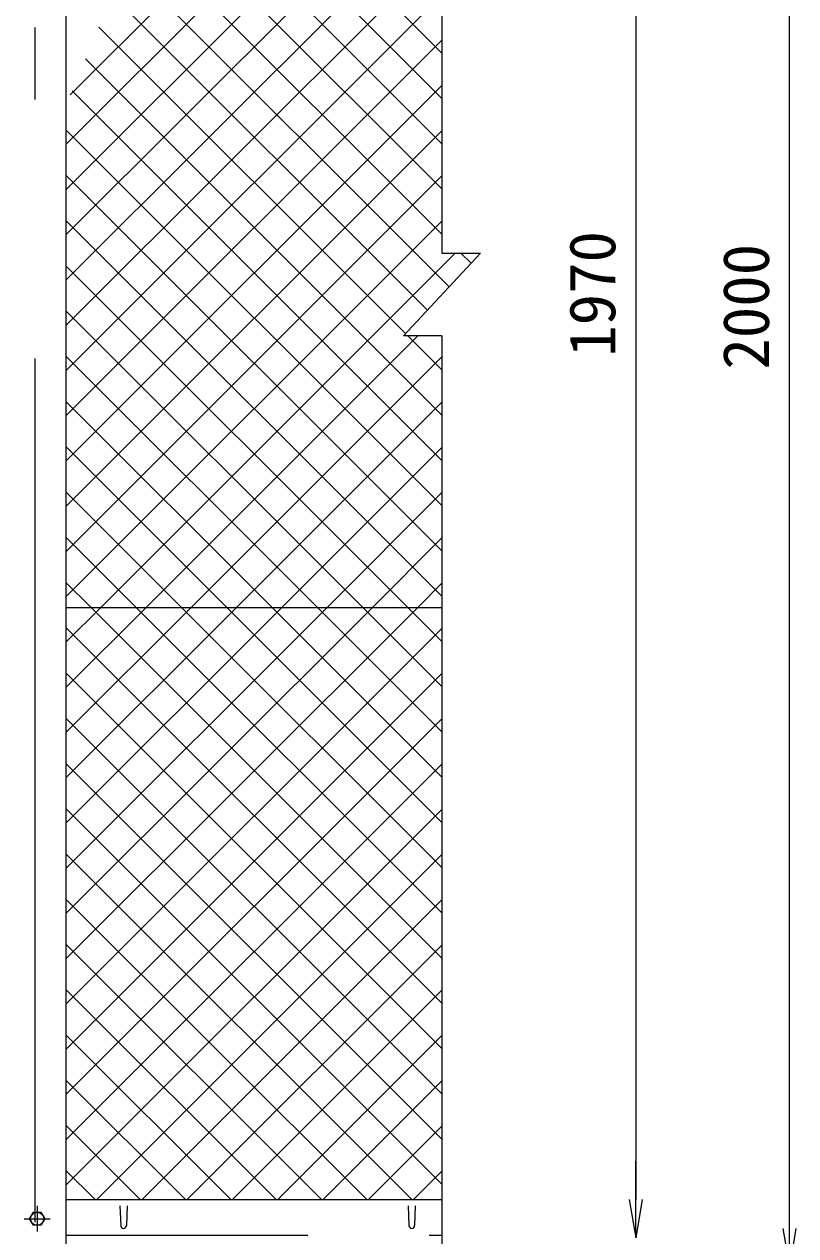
# Model space of a CAD drawing. Units: millimetres, scale not verified. Extents: x -5936 to 5936, y -4198 to 4198.
# Drawn here: x 2598 to 3401, y -1225 to 38 of the extents above; entities that cross this region are included whole.
import ezdxf
from ezdxf.enums import TextEntityAlignment as Align

# ---------------------------------------------------------------- set-up
doc = ezdxf.new("R2010")
doc.units = ezdxf.units.MM
doc.header["$LTSCALE"] = 30
doc.linetypes.add('USER2', pattern=[12.6, 8.4, -4.2])
doc.linetypes.add('USER3', pattern=[50.5, 30, -9, 2.5, -9])
for name, color, linetype, lineweight in [('0-3_D-STR1', 1, 'Continuous', 9), ('0-7_0', 7, 'Continuous', 9), ('0-B_D-STR-DIM', 7, 'Continuous', 9), ('0-E_D-STR2', 7, 'Continuous', 9)]:
    doc.layers.add(name, color=color, linetype=linetype, lineweight=lineweight)
doc.styles.add('ＭＳ ゴシック', font='')
doc.styles.get('ＭＳ ゴシック').set_extended_font_data('MS Gothic')

# ---------------------------------------------------------------- blocks, each defined once
blk = doc.blocks.new('_OPEN')
at = {"layer": '0-7_0'}
blk.add_line((-30, 5), (0, 0), dxfattribs=at)
blk.add_lwpolyline([(-30, -5), (0, 0), (-30, 0)], dxfattribs=at)

msp = doc.modelspace()

# ---------------------------------------------------------------- linework, layer by layer
at = {"layer": '0-3_D-STR1'}
for p, q in [((3032.65, 1254.73), (3032.65, -200.92)), ((2641.17, 1210.77), (2641.17, -1557.06)), ((3072.65, -200.92), (2992.65, -287.08)), ((3032.65, -200.92), (3072.65, -200.92)), ((3032.65, -287.08), (2992.65, -287.08)), ((3032.65, -287.08), (3032.65, -1322.75)), ((2641.17, -570.06), (3032.65, -570.06)), ((2641.17, -1187.06), (3032.65, -1187.06)), ((2697.42, -1193.56), (2698.17, -1214.06)), ((2704.92, -1193.56), (2704.17, -1214.06)), ((2997.42, -1193.56), (2998.17, -1214.06)), ((3004.92, -1193.56), (3004.17, -1214.06))]:
    msp.add_line(p, q, dxfattribs=at)
at = {"layer": '0-3_D-STR1', "linetype": 'USER3'}
for p, q in [((2608.67, 1204.24), (2608.67, -1614.31)), ((2611.17, -1193.63), (2611.17, -1220.51)), ((2597.73, -1207.06), (2624.62, -1207.06))]:
    msp.add_line(p, q, dxfattribs=at)
at = {"layer": '0-3_D-STR1', "linetype": 'USER2'}
msp.add_line((2641.17, -1224.06), (3032.65, -1224.06), dxfattribs=at)
at = {"layer": '0-3_D-STR1'}
msp.add_lwpolyline([(2619.01, -1207.06), (2615.09, -1213.85), (2607.25, -1213.85), (2603.33, -1207.06), (2607.25, -1200.28), (2615.09, -1200.28)], close=True, dxfattribs=at)
msp.add_circle((2611.17, -1207.06), 6.8, dxfattribs=at)
for centre in [(2701.17, -1214.06), (3001.17, -1214.06)]:
    msp.add_arc(centre, 3, 180, 0, dxfattribs=at)
at = {"layer": '0-B_D-STR-DIM'}
for p, q in [((3234.35, 702.94), (3234.35, -1187.06)), ((3394.35, -1217.06), (3394.35, 702.94)), ((3234.35, -1187.06), (3234.35, -1147.06))]:
    msp.add_line(p, q, dxfattribs=at)
at = {"layer": '0-E_D-STR2'}
for p, q in [((2641.17, -87.73), (2814.83, 85.94)), ((2641.17, -134.87), (2861.97, 85.94)), ((2641.17, -182.01), (2909.11, 85.94)), ((2641.17, -229.15), (2956.25, 85.94)), ((2641.17, -276.29), (3003.39, 85.94)), ((2645.67, -36.08), (2767.69, 85.94)), ((3032.65, -134.06), (2812.66, 85.94)), ((3032.65, -86.92), (2859.8, 85.94)), ((3032.65, -39.78), (2906.94, 85.94)), ((3032.65, 7.36), (2954.08, 85.94)), ((2641.17, -323.43), (3032.65, 68.05)), ((3017.49, -260.32), (2689.27, 67.9)), ((2994.8, -284.77), (2675.34, 34.69)), ((2641.17, -370.57), (3032.65, 20.91)), ((3032.65, -369.76), (2661.42, 1.47)), ((2641.17, -417.71), (3032.65, -26.23)), ((3032.65, -416.9), (2647.49, -31.74)), ((3032.65, -464.04), (2641.17, -72.56)), ((2641.17, -464.85), (3032.65, -73.37)), ((3032.65, -511.18), (2641.17, -119.7)), ((2641.17, -511.99), (3032.65, -120.51)), ((3032.65, -558.32), (2641.17, -166.84)), ((2641.17, -559.13), (3032.65, -167.65)), ((3062.89, -211.44), (3052.37, -200.92)), ((2997.25, -570.06), (2641.17, -213.98)), ((2950.11, -570.06), (2641.17, -261.12)), ((3032.65, -322.62), (2997.11, -287.08)), ((2902.97, -570.06), (2641.17, -308.26)), ((2855.83, -570.06), (2641.17, -355.4)), ((2818.79, -570.06), (3032.65, -356.21)), ((2808.69, -570.06), (2641.17, -402.54)), ((2865.94, -570.06), (3032.65, -403.35)), ((2761.55, -570.06), (2641.17, -449.68)), ((2913.08, -570.06), (3032.65, -450.49)), ((2714.41, -570.06), (2641.17, -496.82)), ((2960.22, -570.06), (3032.65, -497.63)), ((2667.27, -570.06), (2641.17, -543.96)), ((3007.36, -570.06), (3032.65, -544.77)), ((2641.17, -747.69), (2818.79, -570.06)), ((2641.17, -794.83), (2865.94, -570.06)), ((2641.17, -841.97), (2913.08, -570.06)), ((2641.17, -889.11), (2960.22, -570.06)), ((2641.17, -936.25), (3007.36, -570.06)), ((3032.65, -935.45), (2667.27, -570.06)), ((3032.65, -888.31), (2714.41, -570.06)), ((3032.65, -841.17), (2761.55, -570.06)), ((3032.65, -794.03), (2808.69, -570.06)), ((3032.65, -746.88), (2855.83, -570.06)), ((3032.65, -699.74), (2902.97, -570.06)), ((3032.65, -652.6), (2950.11, -570.06)), ((3032.65, -605.46), (2997.25, -570.06)), ((3032.65, -982.59), (2641.17, -591.1)), ((2641.17, -983.39), (3032.65, -591.91)), ((3032.65, -1029.73), (2641.17, -638.24)), ((2641.17, -1030.54), (3032.65, -639.05)), ((3032.65, -1076.87), (2641.17, -685.39)), ((2641.17, -1077.68), (3032.65, -686.19)), ((3032.65, -1124.01), (2641.17, -732.53)), ((2641.17, -1124.82), (3032.65, -733.33)), ((3032.65, -1171.15), (2641.17, -779.67)), ((2641.17, -1171.96), (3032.65, -780.47)), ((3001.43, -1187.06), (2641.17, -826.81)), ((2673.2, -1187.06), (3032.65, -827.61)), ((2954.28, -1187.06), (2641.17, -873.95)), ((2720.34, -1187.06), (3032.65, -874.75)), ((2907.14, -1187.06), (2641.17, -921.09)), ((2767.48, -1187.06), (3032.65, -921.9)), ((2860, -1187.06), (2641.17, -968.23)), ((2814.62, -1187.06), (3032.65, -969.04)), ((2812.86, -1187.06), (2641.17, -1015.37)), ((2861.76, -1187.06), (3032.65, -1016.18)), ((2765.72, -1187.06), (2641.17, -1062.51)), ((2908.9, -1187.06), (3032.65, -1063.32)), ((2718.58, -1187.06), (2641.17, -1109.65)), ((2956.04, -1187.06), (3032.65, -1110.46)), ((2671.44, -1187.06), (2641.17, -1156.79)), ((3003.18, -1187.06), (3032.65, -1157.6))]:
    msp.add_line(p, q, dxfattribs=at)
for points in [[(3032.65, -181.2), (2765.52, 85.94), (2717.12, 134.33)], [(3040.19, -235.88), (2718.37, 85.94), (2703.19, 101.12)], [(2641.17, -606.27), (2677.37, -570.06), (3046.52, -200.92)], [(2641.17, -653.41), (2724.51, -570.06), (3007.5, -287.08)], [(2641.17, -700.55), (2771.65, -570.06), (3032.65, -309.07)]]:
    msp.add_lwpolyline(points, dxfattribs=at)

# ---------------------------------------------------------------- block references
at = {"layer": '0-B_D-STR-DIM', "xscale": 1.333333, "yscale": 1.333333, "rotation": 270}
for p in [(3234.35, -1227.06), (3234.35, -1227.06), (3394.35, -1257.06)]:
    msp.add_blockref('_OPEN', p, dxfattribs=at)

# ---------------------------------------------------------------- texts
at = {"layer": '0-B_D-STR-DIM', "style": 'ＭＳ ゴシック'}
for s, p in [('1970', (3227.6, -308.96)), ('2000', (3387.6, -322.31))]:
    msp.add_text(s, height=48.17, rotation=90, dxfattribs=at).set_placement(p, align=Align.BOTTOM_LEFT)

doc.saveas('drawing.dxf')
